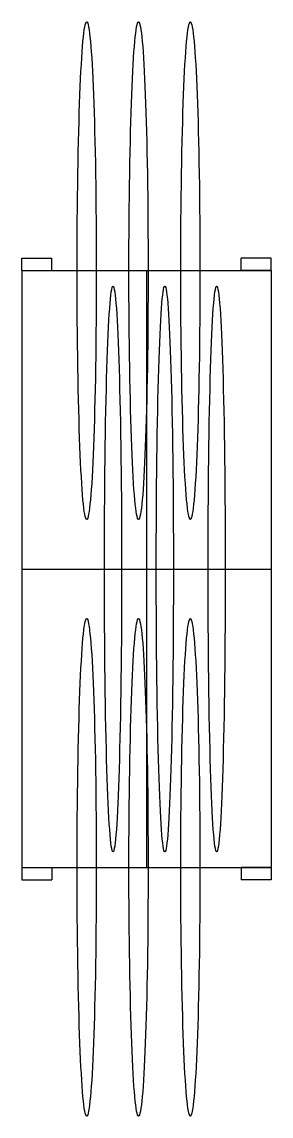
# Model space of a CAD drawing. Extents: x -1.2 to 1.2, y -5.5 to 5.5.
import ezdxf

# ---------------------------------------------------------------- set-up
doc = ezdxf.new("R2010")
doc.units = 0
doc.header["$MEASUREMENT"] = 0
doc.layers.add('VISIBLE', color=7, linetype='CONTINUOUS')

msp = doc.modelspace()

# ---------------------------------------------------------------- linework, layer by layer
at = {"layer": 'VISIBLE'}
for p, q in [((-1.25, 3.125), (-0.95, 3.125)), ((-1.25, 3), (-1.25, 3.125)), ((-0.95, 3), (-0.95, 3.125)), ((1.25, 3.125), (0.95, 3.125)), ((0.95, 3), (0.95, 3.125)), ((1.25, 3), (1.25, 3.125)), ((-1.25, 3), (-0.95, 3)), ((-1.25, 3), (-1.25, -3)), ((-1.25, 3), (1.25, 3)), ((0, 3), (0, -3)), ((1.25, 3), (0.95, 3)), ((1.25, 3), (1.25, -3)), ((-1.25, 0), (1.25, 0)), ((-1.25, -3), (-1.25, -3.125)), ((-1.25, -3), (1.25, -3)), ((-1.25, -3), (-0.95, -3)), ((-0.95, -3), (-0.95, -3.125)), ((1.25, -3), (0.95, -3)), ((0.95, -3), (0.95, -3.125)), ((1.25, -3), (1.25, -3.125)), ((-1.25, -3.125), (-0.95, -3.125)), ((1.25, -3.125), (0.95, -3.125))]:
    msp.add_line(p, q, dxfattribs=at)
for centre, major_axis, ratio in [((-0.6, 3), (0, -2.501), 0.038437), ((-0.08, 3), (0, -2.501), 0.038437), ((0.44, 3), (0, -2.501), 0.038437), ((-0.336, 0), (0, 2.844), 0.030327), ((0.184, 0), (0, 2.844), 0.030327), ((0.704, 0), (0, 2.844), 0.030327), ((-0.6, -3), (0, 2.501), 0.038437), ((-0.08, -3), (0, 2.501), 0.038437), ((0.44, -3), (0, 2.501), 0.038437)]:
    msp.add_ellipse(centre, major_axis=major_axis, ratio=ratio, dxfattribs=at)

doc.saveas('drawing.dxf')
